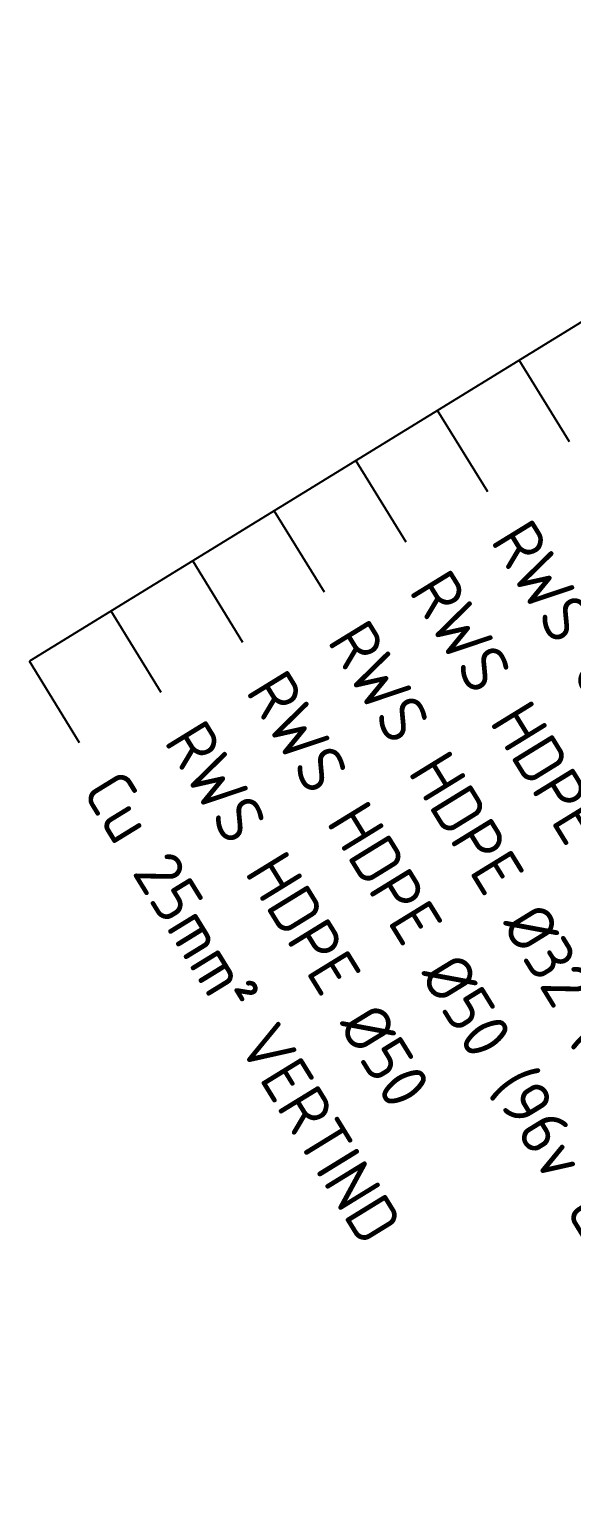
# Model space of a CAD drawing. Header units: metres. Extents: x 134219 to 139178, y 438661 to 444352.
# Drawn here: x 136503.4 to 136531.7, y 441194.3 to 441271 of the extents above; entities that cross this region are included whole.
import ezdxf
from ezdxf.enums import TextEntityAlignment as Align

# ---------------------------------------------------------------- set-up
doc = ezdxf.new("R2010")
doc.units = ezdxf.units.M
doc.layers.add('N-WE-KL-ET_LS_OV_KABEL-T25', color=7, linetype='Continuous', lineweight=25)
doc.layers.add('X-XX-AL-AANPIJLING-S', color=7, linetype='Continuous', lineweight=25)
doc.styles.add('NLCS-ISO', font='NLCS-ISO.ttf')

msp = doc.modelspace()

# ---------------------------------------------------------------- linework, layer by layer
at = {"layer": 'X-XX-AL-AANPIJLING-S'}
for p, q in [((136600.072, 441297.498), (136503.387, 441238.015)), ((136531.558, 441249.476), (136528.938, 441253.735)), ((136527.3, 441246.856), (136524.68, 441251.115)), ((136523.041, 441244.236), (136520.421, 441248.495)), ((136518.782, 441241.616), (136516.162, 441245.875)), ((136514.524, 441238.996), (136511.904, 441243.255)), ((136510.265, 441236.376), (136507.645, 441240.635)), ((136506.007, 441233.756), (136503.387, 441238.015))]:
    msp.add_line(p, q, dxfattribs=at)

# ---------------------------------------------------------------- texts
at = {"layer": 'N-WE-KL-ET_LS_OV_KABEL-T25', "style": 'NLCS-ISO'}
for s, p in [('RWS OP V-4 VG-YMvKas 4x25mm² (VS)', (136528.458, 441244.974)), ('RWS HDPE Ø32 (48v GVK)', (136524.199, 441242.354)), ('RWS HDPE Ø32 (4v BREAKOUT)', (136519.941, 441239.734)), ('RWS HDPE Ø50 (96v GVK)', (136515.682, 441237.114)), ('RWS HDPE Ø50', (136511.423, 441234.494)), ('Cu 25mm² VERTIND', (136507.165, 441231.874))]:
    msp.add_text(s, height=2.5, rotation=301.60077, dxfattribs=at).set_placement(p, align=Align.MIDDLE_LEFT)

doc.saveas('drawing.dxf')
